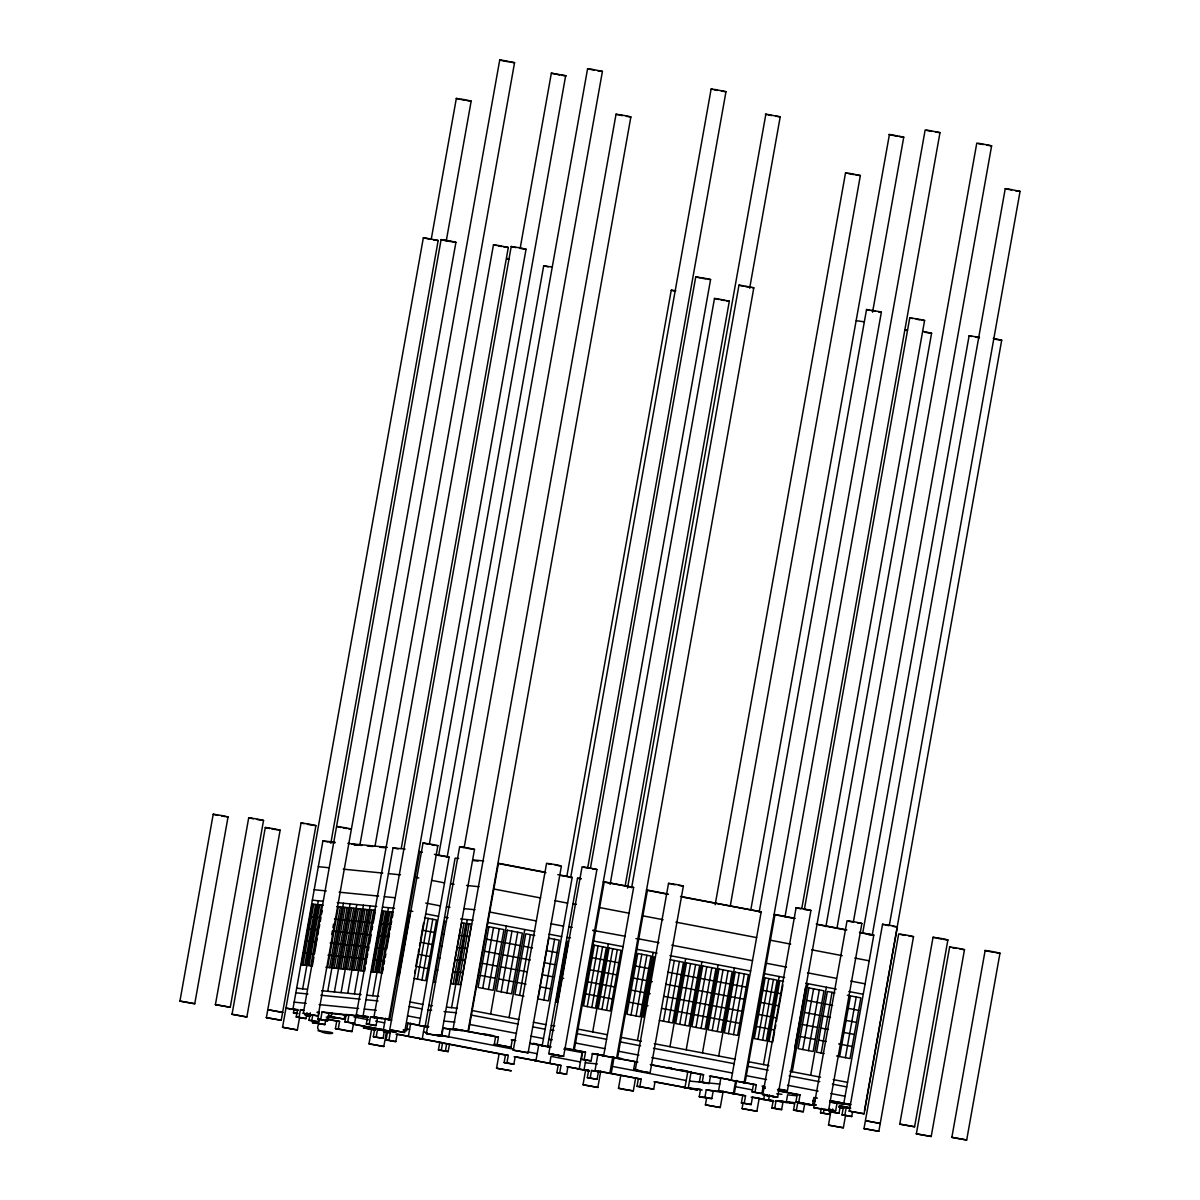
<?xml version="1.0" encoding="UTF-8"?>
<svg xmlns="http://www.w3.org/2000/svg" width="1200" height="1200" viewBox="0 0 1200 1200"><rect width="100%" height="100%" fill="white"/><g stroke="black" fill="none" stroke-linecap="round" stroke-linejoin="round"><path stroke-width="1.5" d="M179.94 1001.04L213.21 814.215L221.58 815.505L228.045 816.915L194.76 1003.74L179.94 1001.115L194.76 1003.74M215.43 1004.565L248.715 817.74L257.07 819.015L263.535 820.44L230.265 1007.265L215.43 1004.625L230.265 1007.265M232.035 1014.285L265.305 827.46L273.675 828.735L280.14 830.16L246.855 1016.985L232.035 1014.285L246.855 1016.985M266.385 1017.585L301.08 822.915L309.45 824.205L315.915 825.615L281.22 1020.285L266.4 1017.645L281.22 1020.285M299.64 1017.135L297.36 1029.96L282.54 1027.32L423.345 237.81L426.195 238.155L438.18 240.51L330.84 843.135M298.125 1010.49L286.14 1008.135L298.08 1010.1L292.935 1009.095L322.89 840.96L334.95 842.145M296.325 1013.58L293.445 1012.905L294.105 1009.155M431.37 238.53L456.33 98.415L464.7 99.69L471.165 101.115L446.205 241.23M302.91 964.98L313.725 904.275M304.785 965.175L315.6 904.47M307.035 1012.65L305.97 1018.635L296.22 1017.03L297.555 1009.56L292.935 1009.095M302.685 988.83L318.375 900.75M296.22 1017.03L299.055 1017.315L300.39 1009.845L303.465 1010.145M308.94 965.58L319.755 904.875M310.815 965.76L321.63 905.07M303.3 1013.265L441.105 239.58L449.46 240.855L455.925 242.28L318.12 1015.965L303.3 1013.325L318.12 1015.965M313.875 957.3L312.345 965.925L307.425 965.43L318.225 904.725L323.16 905.22M316.335 943.53L314.49 953.865L309.57 953.37M317.25 938.355L316.635 941.805L311.715 941.31M317.865 934.905L318.48 931.47M319.095 928.02L319.71 924.57M320.325 921.135L320.925 917.685L316.005 917.19M321.57 914.115L322.2 910.56M319.245 1018.905L318.72 1021.89L308.955 1020.285L310.29 1012.815M308.955 1020.285L311.79 1020.57L312.855 1014.585M331.695 934.53L332.31 931.08L337.74 931.62M332.925 927.63L333.525 924.195M345.66 1014.96L328.95 1013.31L327.63 1020.78L324.78 1020.495L317.865 1019.175L319.2 1011.705M327.54 967.425L338.355 906.72M325.695 1020.12L324.9 1024.605L312.3 1022.715L317.985 1023.27L318.78 1018.8M318.03 1030.77C355.14 1033.725 308.655 1037.49 319.335 1023.45M329.625 967.635L340.425 906.93M317.865 1019.175L320.715 1019.46L322.035 1011.975L364.29 1016.805L349.02 1014.66L347.685 1022.13L344.85 1021.845L346.17 1014.375L349.635 1015.035M327.735 991.305L343.425 903.24M334.215 968.085L345.03 907.38M336.285 968.295L347.1 907.59M359.895 845.025L499.725 60L504.255 60.615L514.56 62.7L375.045 845.88M334.41 991.965L350.1 903.9M328.44 1016.28L331.29 1016.565L331.905 1013.085M340.875 968.745L351.69 908.04M342.96 968.955L353.775 908.25M341.085 992.625L356.76 904.56M335.415 1028.625L336.75 1021.14L339.585 1021.425L338.25 1028.895L335.415 1028.625L349.245 1031.265L352.08 1031.55L353.415 1024.08L383.385 1029.81L385.455 1018.17M347.55 969.405L358.365 908.7M349.635 969.615L360.435 908.91M347.745 993.285L363.435 905.22M344.19 1019.1L329.37 1016.4L344.19 1019.1L344.85 1015.41M354.225 970.065L365.04 909.36M356.295 970.275L367.11 909.57M354.42 993.945L370.11 905.88M360.885 970.725L371.7 910.02M362.97 970.935L373.785 910.23M344.85 1021.845L354.6 1023.45L355.935 1015.98M368.235 1017.435L356.25 1015.065L493.47 244.755L496.305 245.1L508.305 247.455L401.28 848.235M365.265 967.65L364.65 971.1L359.205 970.56L370.02 909.855L375.465 910.395M365.88 964.2L366.495 960.765M367.11 957.315L367.725 953.865M368.325 950.43L368.94 946.98L363.51 946.44M369.555 943.53L371.1 934.92L365.655 934.38M372.015 929.76L372.63 926.31M375.15 912.18L373.245 922.86L367.8 922.32M356.25 1015.065L368.205 1017.03L363.045 1016.04L393 847.905L405.075 849.09M373.02 971.925L383.835 911.22M374.895 972.105L385.71 911.415M366.33 1023.975L369.165 1024.26L370.5 1016.775L382.035 1018.56L377.415 1018.11L376.095 1025.58L373.245 1025.295L366.33 1023.975L367.665 1016.505L363.045 1016.04M372.795 995.775L388.485 907.695M379.05 972.525L389.865 911.82M380.94 972.705L391.755 912M386.43 1031.835L383.82 1046.49L368.985 1043.85L371.595 1029.135L363.255 1027.83L375.24 1030.185M373.995 1016.835L511.215 246.51L519.585 247.8L526.05 249.21L388.83 1019.535L374.01 1016.895L388.83 1019.535M382.77 971.145L383.37 967.695M383.985 964.245L384.6 960.795L379.68 960.315M385.215 957.36L385.83 953.91M389.52 933.24L386.745 948.75L381.825 948.255M390.12 929.79L390.735 926.355M391.68 921.06L391.05 924.63L386.13 924.135M392.31 917.505L392.955 913.935M373.335 1036.725L376.17 1037.01L377.505 1029.54L389.025 1031.325L384.42 1030.86L383.085 1038.33L380.25 1038.06L373.335 1036.725L374.655 1029.255L370.05 1028.805L375.24 1029.795L371.61 1029.105M520.17 248.25L551.355 73.185L565.665 75.675L429.315 844.32M386.07 1039.98L387.405 1032.51L390.24 1032.795L388.905 1040.265L386.07 1039.98L392.985 1041.315L395.82 1041.585L397.155 1034.115L408.39 1036.26L410.745 1023.075M419.7 851.505L389.745 1019.64L386.91 1019.355L391.725 1020.285M399 975.585L409.815 914.88M389.745 1029.795L423.03 842.97L431.4 844.245L437.865 845.67L404.58 1032.495L389.745 1029.795L404.58 1032.495M414.615 973.23L415.23 969.78M417.69 955.995L415.845 966.33L427.83 968.625M418.305 952.545L418.92 949.11M419.535 945.66L420.15 942.21L432.135 944.505M420.45 940.5L423.555 923.04M403.74 1030.305L406.575 1030.59L407.91 1023.12L419.145 1025.265L449.1 857.115L434.4 854.31M438.645 855.495L543.69 265.785L552.06 267.06M417.405 979.095L428.22 918.39M421.98 979.98L432.795 919.275M447.105 857.4L587.595 68.7L592.125 69.315L602.415 71.4L464.235 847.2M439.74 1042.53L438.405 1050L441.255 1050.285L442.575 1042.8L419.385 1038.63L422.235 1038.915L424.305 1027.275M428.625 1026.945L425.16 1026.285L455.115 858.135L458.67 858.495M426.375 1033.53L459.66 846.705L468.03 847.98L474.495 849.405L441.21 1036.23L426.39 1033.59L441.21 1036.23M443.145 1028.07L441.81 1035.54L436.125 1034.97L448.725 1036.86L450.06 1029.39L462.36 1030.605L443.145 1028.07L450.06 1029.39M453.165 983.955L463.965 923.25M451.59 1007.67L467.28 919.59M445.32 1051.32L446.655 1043.85L449.49 1044.12L448.17 1051.605L438.405 1050M458.37 984.465L469.185 923.76M453.15 1028.655L616.035 114.225L624.405 115.5L630.87 116.925L467.985 1031.355L453.15 1028.715L467.985 1031.355M495.6 1036.875L494.265 1044.345L497.115 1044.63L498.435 1037.16L465.63 1031.145L468.48 1031.43L498.435 863.28L545.205 872.22M482.715 988.32L493.53 927.615M488.46 989.415L499.275 928.71M490.635 1014.075L506.325 926.01M501.165 991.845L511.98 931.14M506.895 992.94L517.71 932.235M496.545 1068.195L511.365 1070.82L496.545 1068.255L499.155 1053.54M509.07 1017.615L524.76 929.535M504.12 1062.57L505.455 1055.085L508.29 1055.37L506.955 1062.84L504.12 1062.57L511.035 1063.89L513.87 1064.16L515.205 1056.69L535.95 1060.665L538.86 1044.345M519.6 995.37L530.415 934.665M494.265 1044.345L510.945 1047.27L512.28 1039.8L515.805 1040.475M513.3 1050.105L546.585 863.28L554.955 864.555L561.42 865.98L528.135 1052.805L513.315 1050.165L528.135 1052.805M543.78 999.99L554.595 939.285M566.865 876.21L671.25 290.175L675.78 290.79M570.645 877.71L711.135 89.01L715.68 89.625L725.97 91.71L587.775 867.525M530.58 1043.565L542.235 1045.53L572.19 877.395L557.79 874.635M551.04 1047.045L547.575 1046.385L577.53 878.235L580.98 878.58M548.805 1053.615L582.075 866.79L590.445 868.08L596.91 869.505L563.625 1056.315L548.805 1053.615L563.625 1056.315M558.18 1065.18L556.86 1072.65L559.695 1072.935L561.03 1065.465L546.945 1063.02L549.78 1063.305L551.025 1056.345L580.425 1061.97M590.37 868.41L695.745 276.855L707.685 278.82L710.58 279.555L573.36 1049.865L564.99 1048.59M556.86 1072.65L566.61 1074.255L567.945 1066.785L579.18 1068.93L582.09 1052.625L563.715 1049.1M582.675 1051.845L581.355 1059.315L584.19 1059.6L585.525 1052.13L571.44 1049.7L574.275 1049.985L604.23 881.835L633.63 887.46L603.675 1055.595L592.815 1053.78M587.235 1006.62L598.05 945.93M610.095 884.475L714.48 298.455L717.33 298.8L729.315 301.155L625.245 885.33M591.81 1007.505L602.625 946.8M589.245 1070.73L584.055 1069.725L585.855 1059.66M600.765 1070.94L597.84 1087.425L583.005 1084.785L585.615 1070.07L577.26 1068.765L589.245 1071.12M592.695 1031.925L608.385 943.845M587.34 1077.66L590.19 1077.945L591.51 1070.475L603.045 1072.245L598.425 1071.795L597.105 1079.265L594.255 1078.98L587.34 1077.66L588.675 1070.19L584.055 1069.725M581.355 1059.315L591.105 1060.92L592.44 1053.45L603.675 1055.595M601.935 1009.44L612.75 948.735M612.795 1056.63L609.84 1073.22L601.47 1071.945L595.02 1070.58L597.96 1053.93M627.51 888.09L765.87 114.15L780.21 116.82L749.67 288.195M606.51 1010.31L617.325 949.605M631.635 887.73L738.975 285.12L750.915 287.085L753.81 287.82L616.59 1058.13L601.77 1055.505L616.59 1058.13M638.355 1078.83L637.02 1086.3L639.855 1086.585L641.19 1079.115L608.385 1073.1L611.235 1073.385L614.13 1057.065M617.505 1058.25L637.86 1062.135L614.67 1057.965L617.505 1058.25L647.46 890.1L667.635 893.97M631.005 1014.99L641.82 954.3M635.61 1078.11L633.33 1090.935L624.96 1089.66L618.495 1088.295L620.775 1075.41M636.06 1015.965L646.875 955.26M637.47 1040.49L653.16 952.41M638.88 1070.325L633.69 1069.335L635.025 1061.865M643.155 1017.315L653.97 956.61M635.25 1070.16L668.535 883.335L676.905 884.61L683.37 886.035L650.085 1072.86L635.265 1070.22L650.085 1072.86M663.495 1021.215L674.31 960.51M637.02 1086.3L653.7 1089.225L655.02 1081.755L684.99 1087.485L687.9 1071.18L680.7 1069.8M668.55 1022.175L679.365 961.47M669.96 1046.7L685.65 958.635M679.74 1024.32L690.555 963.615M684.795 1025.28L695.61 964.575M686.22 1049.805L701.895 961.74M715.155 904.755L845.535 172.845L850.065 173.46L860.355 175.545L730.32 905.61M695.985 1027.425L706.8 966.72M702.21 1090.05L688.26 1088.025L691.17 1071.72M701.04 1028.385L711.855 967.695M702.465 1052.91L718.14 964.845M699.39 1081.905L700.725 1074.42L703.575 1074.705L702.24 1082.175L699.39 1081.905L706.32 1083.225L709.155 1083.495L710.49 1076.025L731.235 1080L761.19 911.85L680.475 896.415M699.24 1096.71L704.91 1097.28L706.245 1089.81L725.46 1092.345L713.16 1091.13L711.84 1098.6L706.155 1098.045L699.24 1096.71L700.575 1089.24L688.26 1088.025M712.23 1030.53L723.045 969.825M717.285 1031.505L728.1 970.8M723.195 1091.04L720.255 1107.525L705.42 1104.885L706.725 1097.49M718.71 1056.015L734.4 967.95M728.475 1033.635L739.29 972.93M718.545 1091.025L720.855 1077.93M750.735 910.245L889.425 134.46L903.75 137.13L872.565 312.195M733.53 1034.61L744.345 973.905M759.18 912.135L866.535 309.51L878.475 311.475L881.355 312.21L744.15 1082.535L729.315 1079.895L744.15 1082.535M733.395 1093.53L718.56 1090.83L733.395 1093.53L735.69 1080.63M742.71 1095.51L741.39 1102.98L744.225 1103.265L745.56 1095.795L731.475 1093.365L734.31 1093.65L736.665 1080.45M753.465 1084.515L752.13 1091.985L754.98 1092.27L756.3 1084.8L742.23 1082.355L745.065 1082.64L775.02 914.505L795.225 918.36M759.165 1098.435L756.885 1111.245L742.05 1108.62L743.025 1103.055M758.025 1039.29L768.84 978.585M741.39 1102.98L751.14 1104.585L752.475 1097.115L763.71 1099.26L764.64 1094.055M762.6 1040.16L773.415 979.455M784.995 916.8L925.155 129.945L929.685 130.56L939.99 132.645L801.795 908.445M763.485 1064.58L779.175 976.515M752.13 1091.985L761.895 1093.59L763.23 1086.12M762.81 1094.55L796.095 907.725L804.465 909L810.93 910.425L777.645 1097.25L762.825 1094.61L777.645 1097.25M774.57 1031.76L772.725 1042.095L769.02 1041.39L779.835 980.685L783.54 981.39M775.17 1028.325L775.785 1024.875M776.4 1021.425L777.015 1017.99L773.31 1017.27M777.33 1016.265L782.895 984.96M773.775 1101.45L761.805 1099.17L773.745 1101.06L768.585 1100.07L769.515 1094.85M804.39 909.345L909.765 317.79L921.705 319.74L924.585 320.49L787.38 1090.8L779.01 1089.525M771.87 1108.005L774.72 1108.275L776.04 1100.805L787.575 1102.59L782.955 1102.125L781.635 1109.61L778.785 1109.325L771.87 1108.005L773.205 1100.52L768.585 1100.07M794.715 1047.99L805.53 987.285M793.26 1103.145L786.345 1101.825L787.575 1094.865L796.56 1095.765M792.24 1071.765L807.93 983.7M802.77 1049.52L813.585 988.83M825.885 926.64L931.59 333.24L923.175 331.47M815.76 1105.38L804.615 1104.27L803.28 1111.74L800.445 1111.47L793.53 1110.15L794.85 1102.665L786.345 1101.825M795.87 1102.035L797.205 1094.55L800.04 1094.835L798.72 1102.305L795.87 1102.035L809.715 1104.675L812.55 1104.96L813.885 1097.49L817.41 1098.165M793.53 1110.15L796.365 1110.42L797.7 1102.95L808.83 1104.06M808.515 1050.63L819.315 989.925M810.675 1075.29L826.365 987.225M836.955 928.155L976.785 143.13L981.315 143.745L991.62 145.83L853.425 921.645M821.205 1053.06L832.02 992.355M813.78 1107.57L847.05 920.745L855.42 922.02L861.885 923.445L828.615 1110.27L813.78 1107.63L828.615 1110.27M820.5 1112.82L830.265 1114.425L820.5 1112.82L821.295 1108.335M823.335 1113.09L823.875 1110.105M849.975 1107.66L840.33 1105.815L839.01 1113.285L829.245 1111.68L829.785 1108.695M839.64 1056.585L850.455 995.88M845.625 1114.965L843.345 1127.79L828.51 1125.15L831.06 1109.94M862.77 932.82L969.12 335.73L979.38 337.365M829.245 1111.68L832.095 1111.965L832.62 1108.98M824.79 1109.31L835.65 1110.855L836.985 1103.385L849.285 1104.6L830.07 1102.065L836.985 1103.385M845.385 1057.68L856.2 996.975M872.235 935.325L1005.24 188.655L1009.77 189.27L1020.06 191.355L889.365 925.11M830.43 1100.91L843.84 1103.22L873.795 935.07L859.395 932.325M852.54 1112.055L851.745 1116.54L841.995 1114.935L843.315 1107.465L838.71 1107.015L843.9 1108.005L840.27 1107.315M841.995 1114.935L844.83 1115.22L846.165 1107.75L850.77 1108.2M849.27 1111.08L882.555 924.255L890.925 925.545L897.375 926.97L864.105 1113.795L849.285 1111.155L864.105 1113.795M864.495 1110.495L1001.7 340.185L993.285 338.415M864 1128.6L898.68 933.945L907.05 935.22L913.515 936.645L878.835 1131.3L864 1128.6L878.835 1131.3M899.775 1124.055L933.045 937.23L941.415 938.52L947.88 939.945L914.595 1126.77L899.775 1124.13L914.595 1126.77M916.365 1133.79L949.65 946.965L958.02 948.24L964.485 949.665L931.2 1136.49L916.38 1133.85L931.2 1136.49M951.87 1137.3L985.14 950.475L993.51 951.75L999.975 953.175L966.69 1140L951.87 1137.36L966.69 1140M514.56 62.7L510.03 62.085M602.415 71.4L597.885 70.785M566.19 75.885L561.66 75.285M725.97 91.71L721.44 91.095M780.21 116.82L775.665 116.205M471.165 101.115L466.635 100.5M939.99 132.645L935.46 132.03M630.87 116.925L626.34 116.31M903.75 137.13L899.22 136.515M991.62 145.83L987.09 145.215M860.355 175.545L855.825 174.93M1020.06 191.355L1015.53 190.74M438.18 240.51L433.65 239.91M455.925 242.28L454.455 242.13M508.305 247.455L503.76 246.84M526.05 249.21L519.63 248.28M710.58 279.555L707.73 279.21M753.81 287.82L752.34 287.67M729.315 301.155L726.465 300.81M881.355 312.21L878.52 311.865M924.585 320.49L921.75 320.145M931.59 333.24L925.17 332.31M1001.7 340.185L995.28 339.255M228.045 816.915L226.575 816.78M263.535 820.44L257.13 819.51M315.915 825.615L313.065 825.27M280.14 830.16L278.67 830.01M437.865 845.67L436.395 845.52M474.495 849.405L466.125 848.115M596.91 869.505L592.38 868.89M683.37 886.035L678.84 885.42M810.93 910.425L804.51 909.495M861.885 923.445L857.355 922.83M897.375 926.97L892.845 926.355M913.515 936.645L908.985 936.03M947.88 939.945L943.35 939.33M964.485 949.665L959.955 949.05M999.975 953.175L995.445 952.56M293.445 1012.845L297.975 1013.46M282.525 1027.26L297.36 1029.96M368.985 1043.79L383.82 1046.49M595.005 1070.52L609.84 1073.22M583.005 1084.725L597.84 1087.425M618.495 1088.235L633.33 1090.935M705.42 1104.825L720.255 1107.525M742.05 1108.545L756.885 1111.245M828.51 1125.09L843.345 1127.79M347.82 843.42L387.315 847.335M329.805 842.28L334.98 842.79M354.735 844.755L361.92 845.46M367.305 845.985L372.69 846.525M379.875 847.23L385.26 847.77M449.1 857.115L437.07 855.09M472.92 859.905L483.615 860.955M472.71 860.52L478.065 861.045M572.19 877.395L560.355 875.385M633.63 887.46L603.225 881.91M318.3 866.685L328.65 867.72M343.23 869.16L382.74 873.075M388.41 873.63L400.485 874.83M761.19 911.85L683.145 897.195M450.525 883.875L454.095 884.235M466.56 885.465L479.025 886.695M572.94 903.975L576.39 904.305M873.795 935.07L860.16 932.73M868.755 934.785L872.325 935.145M314.19 889.725L326.265 890.925M339.135 892.185L378.63 896.1M384.315 896.67L394.665 897.69M446.43 906.915L449.985 907.26M464.235 908.67L474.93 909.735M312.345 900.165L322.68 901.185M337.275 902.625L376.77 906.54M382.455 907.095L394.53 908.295M568.845 927L572.295 927.345M336.675 906.555L342.12 907.095L331.305 967.8L325.86 967.26M393.27 912.15L388.35 911.67L377.535 972.375L382.455 972.855M444.57 917.34L448.125 917.7M460.59 918.93L473.07 920.16M446.475 921.51L444.57 921.33L433.755 982.035L435.66 982.215M566.985 937.44L570.435 937.785M309.975 916.605L314.895 917.085M334.455 919.02L339.885 919.56M341.13 919.68L346.56 920.22M347.79 920.34L353.235 920.88M354.465 921L359.895 921.54M361.125 921.66L366.57 922.2M380.1 923.535L385.02 924.03M442.35 933.795L444.255 933.99M459.39 935.49L463.665 935.91M465.06 936.045L469.32 936.465M564.615 953.88L566.145 954.03M307.83 928.665L312.75 929.145M313.86 929.25L318.78 929.745M338.97 931.74L344.415 932.28M345.645 932.4L351.09 932.94M352.32 933.06L357.75 933.6M358.98 933.72L364.425 934.26M377.94 935.595L382.86 936.09M383.985 936.195L388.905 936.69M440.19 945.855L442.11 946.05M457.245 947.55L461.505 947.97M462.915 948.105L467.175 948.525M305.685 940.71L310.605 941.205M330.15 943.14L335.595 943.68M336.825 943.8L342.27 944.34M343.5 944.46L348.93 945M350.16 945.12L355.605 945.66M356.835 945.78L362.28 946.32M375.795 947.655L380.715 948.15M562.47 965.94L564 966.09M438.045 957.915L439.965 958.11M455.1 959.61L459.36 960.03M460.755 960.165L465.03 960.585M560.325 978L563.73 978.33M303.54 952.77L308.46 953.265M328.005 955.2L333.45 955.74M334.68 955.86L340.125 956.4M341.355 956.52L346.785 957.06M348.015 957.18L353.46 957.72M354.69 957.84L360.135 958.38M361.365 958.5L366.795 959.04M373.65 959.715L378.57 960.21M435.9 969.975L437.805 970.155M452.955 971.655L457.215 972.09M458.61 972.225L462.87 972.645M558.18 990.06L559.695 990.21M296.655 988.23L306.99 989.25M321.585 990.705L361.095 994.605M366.765 995.175L378.84 996.36M428.88 1005.42L432.435 1005.765M446.685 1007.175L457.38 1008.24M295.845 992.79L307.905 993.99M320.775 995.25L360.27 999.165M365.955 999.735L378.03 1000.92M428.07 1009.965L431.625 1010.325M444.09 1011.555L456.57 1012.8M551.295 1025.505L554.745 1025.85M294.165 1002.15L306.24 1003.335M319.11 1004.61L358.605 1008.525M364.29 1009.08L376.35 1010.28M550.485 1030.065L553.935 1030.41M444.21 1021.095L454.905 1022.145M419.145 1025.265L406.68 1023.135M306.6 1014.54L310.125 1014.9M328.095 1016.67L338.535 1018.35L326.235 1017.12M425.16 1026.285L428.67 1026.63M309.615 1015.695L306.78 1015.41L310.305 1016.085M548.82 1039.425L552.27 1039.77M383.385 1029.81L352.335 1024.125M547.575 1046.385L550.65 1046.685M592.14 1053.93L599.04 1054.62M408.39 1036.26L395.925 1034.145M585.3 1062.78L597.375 1063.965M633.69 1069.335L636.525 1069.62M535.95 1060.665L514.095 1056.75M731.235 1080L709.38 1076.085M579.18 1068.93L566.715 1066.8M777.51 1089.525L780.585 1089.825M689.505 1081.065L705.54 1082.655M709.095 1083.015L719.79 1084.065M776.73 1093.8L781.905 1094.31M684.99 1087.485L653.955 1081.815M763.71 1099.26L751.245 1097.145M812.55 1104.42L816.27 1104.795M317.25 1012.44L318.72 1012.59L317.22 1012.14M549.15 1046.685L540.78 1045.41L549.195 1047.18M850.71 1104.36L842.355 1103.085L850.77 1104.855M348.555 828.795C358.335 829.83 326.505 824.46 341.145 827.505M559.95 865.845L555 865.05M305.43 1015.2L308.28 1015.545L305.4 1014.81M750.96 287.475L745.44 286.545M453.09 241.935L447.555 240.99M435.015 845.325L431.445 844.74M225.195 816.57L221.625 815.985M277.29 829.815L271.77 828.885M843.9 1108.395L840.33 1107.81M706.035 278.94L702.21 278.28M920.055 319.875L916.215 319.2M979.425 337.815L975.585 337.155M724.77 300.54L720.945 299.865M346.875 828.525L343.035 827.85M311.37 825L307.545 824.34M427.53 1027.185L417.225 1025.1L427.485 1026.735M763.215 1088.115L765.09 1088.43M508.14 61.77L499.725 60.06M559.77 74.955L551.355 73.185M897.345 136.2L891.81 135.165M464.745 100.17L460.905 99.48M853.95 174.615L848.415 173.58M874.95 311.28L871.11 310.59M501.885 246.525L498.045 245.835M506.88 258.45L508.83 258.795M864.15 321.795L856.29 320.73M506.925 258.945L508.875 259.29M905.43 329.715L907.38 330.06M905.475 330.21L907.425 330.555M941.46 939L935.925 937.98M993.555 952.245L988.02 951.21M359.67 845.22L351.825 844.17M564.945 1048.095L573.36 1049.865M778.965 1089.03L787.38 1090.8M812.85 1100.46L814.8 1100.805M812.895 1100.955L814.845 1101.3M717.6 90.435L714.03 89.745M931.62 131.37L926.655 130.395M594.045 70.125L590.475 69.435M983.25 144.555L978.285 143.58M771.84 115.545L768.255 114.855M622.5 115.635L618.915 114.96M1011.69 190.08L1005.24 188.655M429.81 239.235L423.345 237.81M588.54 868.215L583.575 867.24M675 884.76L671.415 884.07M889.02 925.68L885.435 925.005M853.515 922.17L848.55 921.195M905.145 935.355L900.18 934.38M956.115 948.375L952.53 947.7M357.765 845.37L354.18 844.68M763.17 1087.62L765.045 1087.965M585.63 1070.04L589.215 1070.73M646.455 890.175L668.46 894.39M774.015 914.565L794.22 918.435M577.53 878.235L580.995 878.895M816.225 924.06L846.81 929.91M499.185 863.685L545.955 872.64M818.79 924.81L845.76 929.97M418.695 851.565L422.37 852.27M393 847.905L398.19 848.895M322.89 840.96L328.065 841.95M599.655 907.575L629.04 913.2M642.885 915.84L663.06 919.695M675.9 922.155L756.6 937.59M770.43 940.23L790.65 944.1M493.845 889.02L540.615 897.96M555.015 900.72L567.6 903.12M811.635 949.8L842.22 955.65M854.82 958.05L869.205 960.81M415.125 877.23L418.8 877.935M431.655 880.395L444.51 882.855M624.945 936.225L592.71 930.33L596.385 931.02M638.775 938.865L658.95 942.735M671.79 945.18L752.505 960.615M766.335 963.27L786.54 967.125M635.94 938.595L639.6 939.285M489.735 912.045L536.52 921M550.905 923.745L563.505 926.16M807.54 972.825L836.325 978.33M850.71 981.09L865.11 983.835M425.715 903.075L440.415 905.895M593.685 941.04L623.085 946.665M636.915 949.305L657.09 953.16M669.93 955.62L750.645 971.055M764.475 973.695L784.68 977.565M487.875 922.485L534.66 931.425M549.045 934.185L561.645 936.585M805.68 983.265L836.265 989.115M848.85 991.515L863.25 994.275M670.215 959.73L683.46 962.265L672.645 1022.955L659.4 1020.42M409.155 910.695L412.83 911.4M425.7 913.86L438.555 916.32M534.72 935.49L525.765 933.78L514.95 994.485L523.905 996.195M834.885 992.895L827.37 991.455L816.555 1052.16L824.07 1053.6M847.365 995.28L860.85 997.86L850.035 1058.565L836.55 1055.985M424.515 917.685L436.5 919.98L425.685 980.685L413.7 978.39M592.125 957.69L604.11 959.97M606.825 960.495L618.81 962.79M635.49 965.985L648.75 968.52M667.995 972.195L681.24 974.73M684.24 975.3L697.485 977.835M700.485 978.405L713.73 980.94M716.73 981.51L729.975 984.045M732.975 984.615L746.22 987.15M762.915 990.345L774.9 992.64M777.615 993.165L781.32 993.87M486.66 939.195L501.705 942.075M505.11 942.72L520.14 945.6M523.545 946.245L532.5 947.955M546.63 950.67L557.025 952.65M806.715 1000.41L821.745 1003.275M825.15 1003.935L832.665 1005.375M848.235 1008.345L858.63 1010.34M422.295 930.165L434.28 932.445M589.98 969.75L601.965 972.03M604.68 972.555L616.665 974.85M633.345 978.045L646.59 980.565M649.59 981.15L652.32 981.66M665.835 984.255L679.095 986.79M682.08 987.36L695.34 989.895M698.34 990.465L711.585 993M714.585 993.57L727.83 996.105M730.83 996.675L744.075 999.21M760.755 1002.405L772.755 1004.7M775.455 1005.21L779.16 1005.93M484.515 951.255L499.56 954.135M502.95 954.78L517.995 957.66M521.4 958.305L530.355 960.015M544.485 962.715L554.865 964.71M804.57 1012.47L819.6 1015.335M823.005 1015.995L830.52 1017.42M846.09 1020.405L856.485 1022.385M587.835 981.795L599.82 984.09M602.52 984.615L614.505 986.91M631.2 990.09L644.445 992.625M647.445 993.21L650.175 993.72M663.69 996.315L676.935 998.85M679.935 999.42L693.18 1001.955M696.18 1002.525L709.44 1005.06M712.425 1005.63L725.685 1008.165M728.685 1008.735L741.93 1011.27M758.61 1014.465L770.595 1016.76M482.37 963.315L497.4 966.195M500.805 966.84L515.85 969.72M519.255 970.365L526.77 971.805M542.34 974.775L552.72 976.77M802.41 1024.515L817.455 1027.395M820.86 1028.055L828.375 1029.48M843.945 1032.465L854.325 1034.445M417.99 954.27L429.975 956.565M585.675 993.855L597.66 996.15M600.375 996.675L612.36 998.97M629.055 1002.15L642.3 1004.685M645.3 1005.255L648.03 1005.78M661.545 1008.375L674.79 1010.895M677.79 1011.48L691.035 1014.015M694.035 1014.585L707.28 1017.12M710.28 1017.69L723.525 1020.225M726.525 1020.795L739.785 1023.33M756.465 1026.525L768.45 1028.82M771.165 1029.33L774.87 1030.035M480.225 975.375L495.255 978.24M498.66 978.9L513.69 981.78M517.095 982.425L526.05 984.135M540.195 986.835L550.575 988.83M800.265 1036.575L815.31 1039.455M818.7 1040.1L826.23 1041.54M838.695 1043.925L852.18 1046.505M577.995 1029.105L607.395 1034.73M621.225 1037.385L641.4 1041.24M654.24 1043.685L734.955 1059.135M748.785 1061.775L768.99 1065.645M472.2 1010.55L518.97 1019.505M533.355 1022.25L545.955 1024.665M789.99 1071.33L820.575 1077.18M833.175 1079.595L847.56 1082.34M577.185 1033.665L606.585 1039.29M620.415 1041.93L640.59 1045.8M653.43 1048.245L734.145 1063.68M747.975 1066.335L768.18 1070.19M410.01 1001.94L422.865 1004.4M471.375 1015.11L518.16 1024.065M532.545 1026.81L545.145 1029.225M789.18 1075.89L819.765 1081.74M832.35 1084.155L846.75 1086.9M409.2 1006.5L422.055 1008.96M575.52 1043.025L604.92 1048.65M618.75 1051.29L638.925 1055.145M651.765 1057.605L732.48 1073.04M746.31 1075.68L766.515 1079.55M469.71 1024.47L516.495 1033.41M530.88 1036.17L543.48 1038.57M787.515 1085.25L818.1 1091.1M830.685 1093.5L845.085 1096.26M407.52 1015.845L420.39 1018.305M617.73 1057.755L621.33 1058.445M668.1 1067.385L671.7 1068.075M574.275 1049.985L585.525 1052.13M650.295 1064.52L703.575 1074.705M745.065 1082.64L756.3 1084.8M651.12 1064.94L700.725 1074.42M761.985 1086.135L765.195 1086.75M483.825 1033.83L493.005 1035.585M533.355 1043.295L537.03 1044M468.48 1031.43L498.435 1037.16M529.905 1043.175L542.235 1045.53M778.89 1090.8L800.04 1094.835M829.74 1100.52L843.84 1103.22M511.2 1039.86L514.725 1040.535M777.825 1090.845L797.205 1094.55M839.1 1105.845L848.73 1107.69M370.5 1016.775L377.415 1018.11M735.555 1086.69L752.085 1089.855M846.165 1107.75L849.615 1108.41M371.115 1017.165L374.58 1017.825M584.19 1059.6L591.105 1060.92M702.24 1082.175L709.155 1083.495M754.98 1092.27L761.895 1093.59M343.245 1014.93L346.845 1015.62M354.03 1017L368.43 1019.745M375.63 1021.125L384.615 1022.85M612.465 1066.425L686.22 1080.525M497.115 1044.63L510.945 1047.27M798.72 1102.305L812.55 1104.96M322.035 1011.975L328.95 1013.31M797.7 1102.95L804.615 1104.27M405.96 1028.61L409.635 1029.315M423.465 1031.955L427.14 1032.66M439.98 1035.12L513.345 1049.145M528.015 1051.95L537.195 1053.705M828.735 1109.535L835.65 1110.855M300.39 1009.845L303.84 1010.505M776.04 1100.805L782.955 1102.125M403.125 1029.93L406.575 1030.59M832.095 1111.965L839.01 1113.285M328.08 1015.95L331.29 1016.565M734.31 1093.65L745.56 1095.795M369.165 1024.26L376.095 1025.58M844.83 1115.22L851.745 1116.54M706.245 1089.81L713.16 1091.13M347.685 1022.13L354.6 1023.45M304.8 1014.69L308.25 1015.35M327.24 1019.07L339.585 1021.425M611.235 1073.385L641.19 1079.115M326.175 1019.13L336.75 1021.14M377.505 1029.54L384.42 1030.86M591.51 1070.475L598.425 1071.795M320.715 1019.46L327.63 1020.78M383.82 1031.565L390.24 1032.795M422.235 1038.915L508.29 1055.37M549.78 1063.305L561.03 1065.465M796.365 1110.42L803.28 1111.74M384.195 1031.895L387.405 1032.51M441.465 1042.86L446.655 1043.85M448.5 1044.195L505.455 1055.085M299.055 1017.315L305.97 1018.635M774.72 1108.275L781.635 1109.61M311.79 1020.57L318.72 1021.89M744.225 1103.265L751.14 1104.585M317.985 1023.27L324.9 1024.605M704.91 1097.28L711.84 1098.6M338.25 1028.895L352.08 1031.55M639.855 1086.585L653.7 1089.225M376.17 1037.01L383.085 1038.33M590.19 1077.945L597.105 1079.265M388.905 1040.265L395.82 1041.585M441.255 1050.285L448.17 1051.605M506.955 1062.84L513.87 1064.16M559.695 1072.935L566.61 1074.255M743.55 286.185L738.975 285.18M700.32 277.92L695.745 276.915M515.79 247.59L511.215 246.51M445.68 240.645L441.105 239.64M719.055 299.52L714.48 298.515M548.265 266.85L543.705 265.845M800.67 908.79L796.095 907.725M551.16 864.345L548.085 863.73M464.235 847.77L459.66 846.765M427.605 844.035L423.03 843.03M253.29 818.805L248.715 817.74M217.785 815.295L213.225 814.29M269.88 828.525L265.32 827.52M459.21 99.15L456.33 98.475M912.645 318.525L909.765 317.85M869.415 310.245L866.535 309.51M972 336.465L969.135 335.79M496.35 245.49L493.47 244.755M674.13 290.91L671.25 290.25M303.96 823.65L301.08 822.99M712.635 89.46L711.15 89.07M890.415 134.88L888.93 134.505M589.095 69.15L587.595 68.7M766.875 114.57L765.375 114.18M617.535 114.66L616.035 114.225M847.02 173.295L845.535 172.845M884.055 924.705L882.555 924.255M934.545 937.68L933.06 937.305M986.64 950.925L985.14 950.475M951.15 947.4L949.65 946.965M670.035 883.77L668.535 883.395M312.195 904.125L301.38 964.83L306.3 965.325L317.115 904.62L312.195 904.125M343.35 907.215L332.535 967.92L337.965 968.46L348.78 907.755L343.35 907.215M350.01 907.875L339.195 968.58L344.64 969.12L355.455 908.415L350.01 907.875M356.685 908.535L345.87 969.24L351.315 969.78L362.13 909.075L356.685 908.535M363.36 909.195L352.545 969.9L357.975 970.44L368.79 909.735L363.36 909.195M382.32 911.07L371.505 971.775L376.425 972.27L387.24 911.565L382.32 911.07M461.61 923.01L450.795 983.715L455.07 984.135L465.885 923.445L461.61 923.01M467.28 923.58L456.465 984.285L460.725 984.705L471.54 924L467.28 923.58M488.88 926.73L478.08 987.435L493.11 990.3L503.925 929.595L488.88 926.73M507.33 930.255L496.515 990.96L511.545 993.825L522.36 933.135L507.33 930.255M548.85 938.19L538.035 998.895L548.43 1000.89L559.245 940.185L548.85 938.19M566.85 941.415L556.035 1002.12L557.55 1002.27L568.365 941.565L566.85 941.415M594.345 945.21L583.53 1005.915L595.515 1008.21L606.33 947.505L594.345 945.21M609.045 948.03L598.23 1008.735L610.215 1011.015L621.03 950.325L609.045 948.03M637.725 953.505L626.91 1014.21L640.155 1016.745L650.97 956.04L637.725 953.505M686.46 962.835L675.645 1023.54L688.89 1026.075L699.705 965.37L686.46 962.835M702.705 965.94L691.89 1026.645L705.135 1029.18L715.95 968.475L702.705 965.94M718.95 969.045L708.135 1029.75L721.38 1032.285L732.195 971.58L718.95 969.045M735.195 972.15L724.38 1032.855L737.625 1035.39L748.44 974.685L735.195 972.15M765.135 977.88L754.32 1038.585L766.305 1040.88L777.12 980.175L765.135 977.88M808.935 987.93L798.12 1048.635L813.15 1051.515L823.965 990.81L808.935 987.93M268.29 1009.77L282.63 1012.44L268.29 1009.77M381.495 1029.615L395.835 1032.285L381.495 1029.615M406.98 1036.125L421.305 1038.795L406.98 1036.125M534.54 1060.515L548.865 1063.2L534.54 1060.515M683.145 1087.305L697.47 1089.975L683.145 1087.305M780.045 1100.88L794.37 1103.55L780.045 1100.88M865.905 1120.785L880.245 1123.47L865.905 1120.785M553.695 1054.59L550.86 1054.305L560.625 1055.91L553.695 1054.59M767.715 1095.525L764.88 1095.24L774.63 1096.845L767.715 1095.525"/></g></svg>
